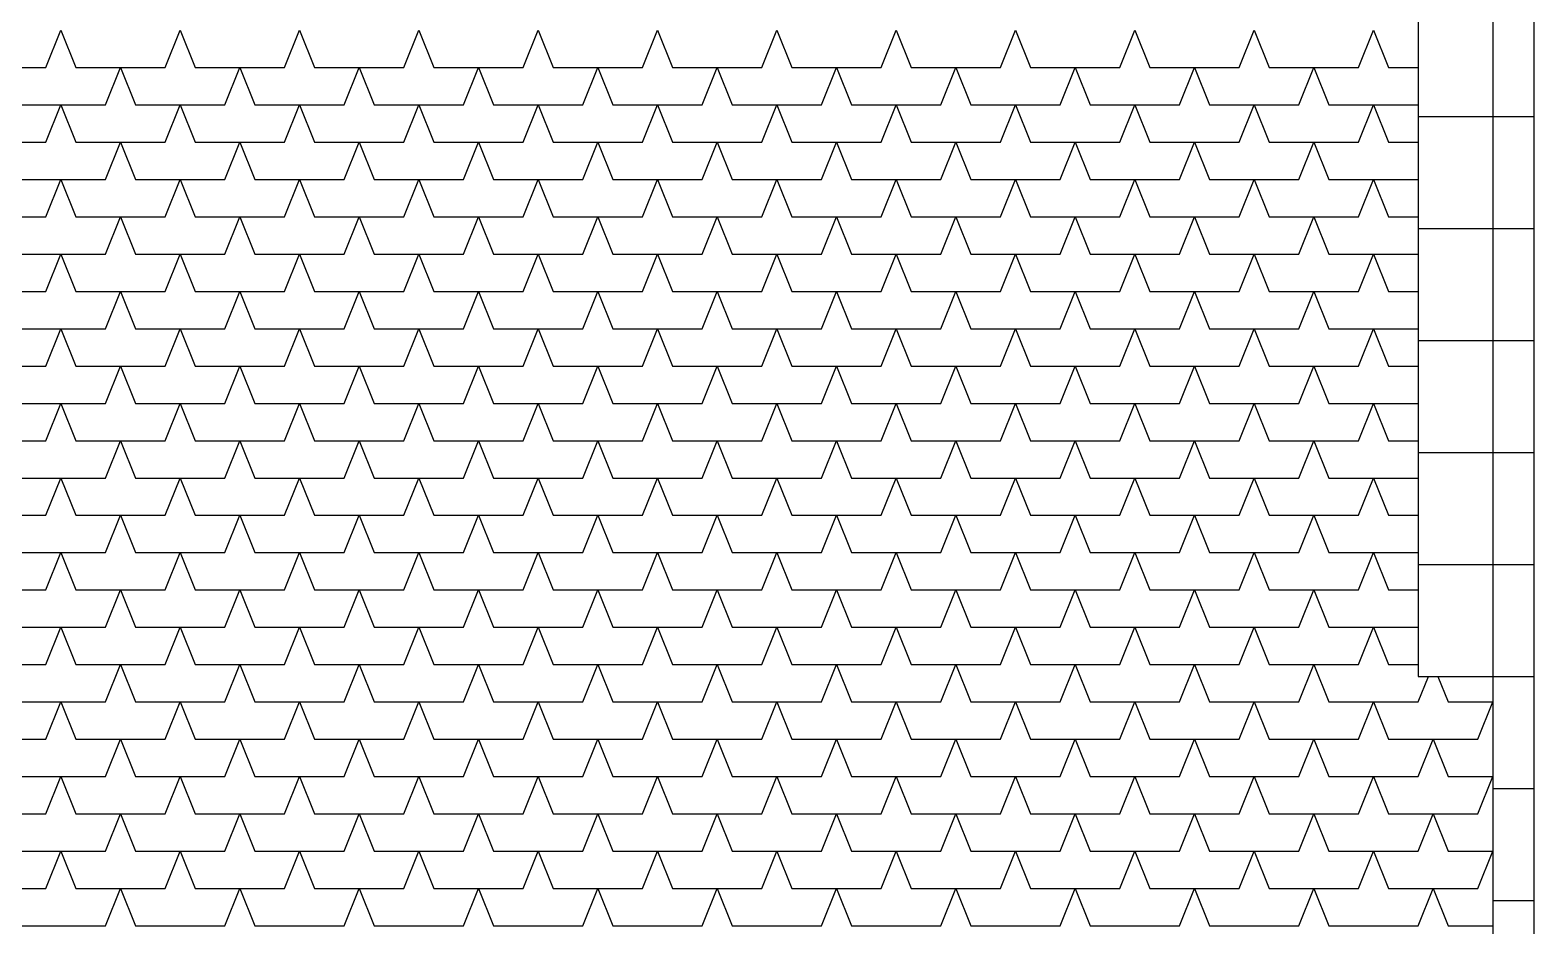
# Model space of a CAD drawing. Header units: inches. Extents: x 86794 to 87086, y 41803 to 41823.
# Drawn here: x 87028.09 to 87030.106, y 41816.78 to 41817.98 of the extents above; entities that cross this region are included whole.
import ezdxf

# ---------------------------------------------------------------- set-up
doc = ezdxf.new("R2010")
doc.units = ezdxf.units.IN
doc.header["$MEASUREMENT"] = 0

msp = doc.modelspace()

# ---------------------------------------------------------------- linework, layer by layer
at = {"ltscale": 0.006}
for p, q in [((87029.9509, 41819.0158), (87029.9509, 41817.1136)), ((87030.0509, 41819.0158), (87030.0509, 41814.4136)), ((87030.1059, 41819.0158), (87030.1059, 41814.2936)), ((87029.9509, 41817.8636), (87030.1059, 41817.8636)), ((87029.9509, 41817.7136), (87030.1059, 41817.7136)), ((87029.9509, 41817.5636), (87030.1059, 41817.5636)), ((87029.9509, 41817.4136), (87030.1059, 41817.4136)), ((87029.9509, 41817.2636), (87030.1059, 41817.2636)), ((87029.9509, 41817.1136), (87030.1059, 41817.1136)), ((87030.0509, 41816.9636), (87030.1059, 41816.9636)), ((87030.0509, 41816.8136), (87030.1059, 41816.8136))]:
    msp.add_line(p, q, dxfattribs=at)
at = {"color": 250}
for p, q in [((87028.1109, 41817.9295), (87028.1309, 41817.9795)), ((87028.1309, 41817.9795), (87028.1509, 41817.9295)), ((87028.2709, 41817.9295), (87028.2909, 41817.9795)), ((87028.2909, 41817.9795), (87028.3109, 41817.9295)), ((87028.4309, 41817.9295), (87028.4509, 41817.9795)), ((87028.4509, 41817.9795), (87028.4709, 41817.9295)), ((87028.5909, 41817.9295), (87028.6109, 41817.9795)), ((87028.6109, 41817.9795), (87028.6309, 41817.9295)), ((87028.7509, 41817.9295), (87028.7709, 41817.9795)), ((87028.7709, 41817.9795), (87028.7909, 41817.9295)), ((87028.9109, 41817.9295), (87028.9309, 41817.9795)), ((87028.9309, 41817.9795), (87028.9509, 41817.9295)), ((87029.0709, 41817.9295), (87029.0909, 41817.9795)), ((87029.0909, 41817.9795), (87029.1109, 41817.9295)), ((87029.2309, 41817.9295), (87029.2509, 41817.9795)), ((87029.2509, 41817.9795), (87029.2709, 41817.9295)), ((87029.3909, 41817.9295), (87029.4109, 41817.9795)), ((87029.4109, 41817.9795), (87029.4309, 41817.9295)), ((87029.5509, 41817.9295), (87029.5709, 41817.9795)), ((87029.5709, 41817.9795), (87029.5909, 41817.9295)), ((87029.7109, 41817.9295), (87029.7309, 41817.9795)), ((87029.7309, 41817.9795), (87029.7509, 41817.9295)), ((87029.8709, 41817.9295), (87029.8909, 41817.9795)), ((87029.8909, 41817.9795), (87029.9109, 41817.9295)), ((87027.9909, 41817.9295), (87028.1109, 41817.9295)), ((87028.1509, 41817.9295), (87028.2709, 41817.9295)), ((87028.1909, 41817.8795), (87028.2109, 41817.9295)), ((87028.2109, 41817.9295), (87028.2309, 41817.8795)), ((87028.3109, 41817.9295), (87028.4309, 41817.9295)), ((87028.3509, 41817.8795), (87028.3709, 41817.9295)), ((87028.3709, 41817.9295), (87028.3909, 41817.8795)), ((87028.4709, 41817.9295), (87028.5909, 41817.9295)), ((87028.5109, 41817.8795), (87028.5309, 41817.9295)), ((87028.5309, 41817.9295), (87028.5509, 41817.8795)), ((87028.6309, 41817.9295), (87028.7509, 41817.9295)), ((87028.6709, 41817.8795), (87028.6909, 41817.9295)), ((87028.6909, 41817.9295), (87028.7109, 41817.8795)), ((87028.7909, 41817.9295), (87028.9109, 41817.9295)), ((87028.8309, 41817.8795), (87028.8509, 41817.9295)), ((87028.8509, 41817.9295), (87028.8709, 41817.8795)), ((87028.9509, 41817.9295), (87029.0709, 41817.9295)), ((87028.9909, 41817.8795), (87029.0109, 41817.9295)), ((87029.0109, 41817.9295), (87029.0309, 41817.8795)), ((87029.1109, 41817.9295), (87029.2309, 41817.9295)), ((87029.1509, 41817.8795), (87029.1709, 41817.9295)), ((87029.1709, 41817.9295), (87029.1909, 41817.8795)), ((87029.2709, 41817.9295), (87029.3909, 41817.9295)), ((87029.3109, 41817.8795), (87029.3309, 41817.9295)), ((87029.3309, 41817.9295), (87029.3509, 41817.8795)), ((87029.4309, 41817.9295), (87029.5509, 41817.9295)), ((87029.4709, 41817.8795), (87029.4909, 41817.9295)), ((87029.4909, 41817.9295), (87029.5109, 41817.8795)), ((87029.5909, 41817.9295), (87029.7109, 41817.9295)), ((87029.6309, 41817.8795), (87029.6509, 41817.9295)), ((87029.6509, 41817.9295), (87029.6709, 41817.8795)), ((87029.7509, 41817.9295), (87029.8709, 41817.9295)), ((87029.7909, 41817.8795), (87029.8109, 41817.9295)), ((87029.8109, 41817.9295), (87029.8309, 41817.8795)), ((87029.9109, 41817.9295), (87029.9509, 41817.9295)), ((87028.0709, 41817.8795), (87028.1909, 41817.8795)), ((87028.1109, 41817.8295), (87028.1309, 41817.8795)), ((87028.1309, 41817.8795), (87028.1509, 41817.8295)), ((87028.2309, 41817.8795), (87028.3509, 41817.8795)), ((87028.2709, 41817.8295), (87028.2909, 41817.8795)), ((87028.2909, 41817.8795), (87028.3109, 41817.8295)), ((87028.3909, 41817.8795), (87028.5109, 41817.8795)), ((87028.4309, 41817.8295), (87028.4509, 41817.8795)), ((87028.4509, 41817.8795), (87028.4709, 41817.8295)), ((87028.5509, 41817.8795), (87028.6709, 41817.8795)), ((87028.5909, 41817.8295), (87028.6109, 41817.8795)), ((87028.6109, 41817.8795), (87028.6309, 41817.8295)), ((87028.7109, 41817.8795), (87028.8309, 41817.8795)), ((87028.7509, 41817.8295), (87028.7709, 41817.8795)), ((87028.7709, 41817.8795), (87028.7909, 41817.8295)), ((87028.8709, 41817.8795), (87028.9909, 41817.8795)), ((87028.9109, 41817.8295), (87028.9309, 41817.8795)), ((87028.9309, 41817.8795), (87028.9509, 41817.8295)), ((87029.0309, 41817.8795), (87029.1509, 41817.8795)), ((87029.0709, 41817.8295), (87029.0909, 41817.8795)), ((87029.0909, 41817.8795), (87029.1109, 41817.8295)), ((87029.1909, 41817.8795), (87029.3109, 41817.8795)), ((87029.2309, 41817.8295), (87029.2509, 41817.8795)), ((87029.2509, 41817.8795), (87029.2709, 41817.8295)), ((87029.3509, 41817.8795), (87029.4709, 41817.8795)), ((87029.3909, 41817.8295), (87029.4109, 41817.8795)), ((87029.4109, 41817.8795), (87029.4309, 41817.8295)), ((87029.5109, 41817.8795), (87029.6309, 41817.8795)), ((87029.5509, 41817.8295), (87029.5709, 41817.8795)), ((87029.5709, 41817.8795), (87029.5909, 41817.8295)), ((87029.6709, 41817.8795), (87029.7909, 41817.8795)), ((87029.7109, 41817.8295), (87029.7309, 41817.8795)), ((87029.7309, 41817.8795), (87029.7509, 41817.8295)), ((87029.8309, 41817.8795), (87029.9509, 41817.8795)), ((87029.8709, 41817.8295), (87029.8909, 41817.8795)), ((87029.8909, 41817.8795), (87029.9109, 41817.8295)), ((87027.9909, 41817.8295), (87028.1109, 41817.8295)), ((87028.1509, 41817.8295), (87028.2709, 41817.8295)), ((87028.1909, 41817.7795), (87028.2109, 41817.8295)), ((87028.2109, 41817.8295), (87028.2309, 41817.7795)), ((87028.3109, 41817.8295), (87028.4309, 41817.8295)), ((87028.3509, 41817.7795), (87028.3709, 41817.8295)), ((87028.3709, 41817.8295), (87028.3909, 41817.7795)), ((87028.4709, 41817.8295), (87028.5909, 41817.8295)), ((87028.5109, 41817.7795), (87028.5309, 41817.8295)), ((87028.5309, 41817.8295), (87028.5509, 41817.7795)), ((87028.6309, 41817.8295), (87028.7509, 41817.8295)), ((87028.6709, 41817.7795), (87028.6909, 41817.8295)), ((87028.6909, 41817.8295), (87028.7109, 41817.7795)), ((87028.7909, 41817.8295), (87028.9109, 41817.8295)), ((87028.8309, 41817.7795), (87028.8509, 41817.8295)), ((87028.8509, 41817.8295), (87028.8709, 41817.7795)), ((87028.9509, 41817.8295), (87029.0709, 41817.8295)), ((87028.9909, 41817.7795), (87029.0109, 41817.8295)), ((87029.0109, 41817.8295), (87029.0309, 41817.7795)), ((87029.1109, 41817.8295), (87029.2309, 41817.8295)), ((87029.1509, 41817.7795), (87029.1709, 41817.8295)), ((87029.1709, 41817.8295), (87029.1909, 41817.7795)), ((87029.2709, 41817.8295), (87029.3909, 41817.8295)), ((87029.3109, 41817.7795), (87029.3309, 41817.8295)), ((87029.3309, 41817.8295), (87029.3509, 41817.7795)), ((87029.4309, 41817.8295), (87029.5509, 41817.8295)), ((87029.4709, 41817.7795), (87029.4909, 41817.8295)), ((87029.4909, 41817.8295), (87029.5109, 41817.7795)), ((87029.5909, 41817.8295), (87029.7109, 41817.8295)), ((87029.6309, 41817.7795), (87029.6509, 41817.8295)), ((87029.6509, 41817.8295), (87029.6709, 41817.7795)), ((87029.7509, 41817.8295), (87029.8709, 41817.8295)), ((87029.7909, 41817.7795), (87029.8109, 41817.8295)), ((87029.8109, 41817.8295), (87029.8309, 41817.7795)), ((87029.9109, 41817.8295), (87029.9509, 41817.8295)), ((87028.0709, 41817.7795), (87028.1909, 41817.7795)), ((87028.1109, 41817.7295), (87028.1309, 41817.7795)), ((87028.1309, 41817.7795), (87028.1509, 41817.7295)), ((87028.2309, 41817.7795), (87028.3509, 41817.7795)), ((87028.2709, 41817.7295), (87028.2909, 41817.7795)), ((87028.2909, 41817.7795), (87028.3109, 41817.7295)), ((87028.3909, 41817.7795), (87028.5109, 41817.7795)), ((87028.4309, 41817.7295), (87028.4509, 41817.7795)), ((87028.4509, 41817.7795), (87028.4709, 41817.7295)), ((87028.5509, 41817.7795), (87028.6709, 41817.7795)), ((87028.5909, 41817.7295), (87028.6109, 41817.7795)), ((87028.6109, 41817.7795), (87028.6309, 41817.7295)), ((87028.7109, 41817.7795), (87028.8309, 41817.7795)), ((87028.7509, 41817.7295), (87028.7709, 41817.7795)), ((87028.7709, 41817.7795), (87028.7909, 41817.7295)), ((87028.8709, 41817.7795), (87028.9909, 41817.7795)), ((87028.9109, 41817.7295), (87028.9309, 41817.7795)), ((87028.9309, 41817.7795), (87028.9509, 41817.7295)), ((87029.0309, 41817.7795), (87029.1509, 41817.7795)), ((87029.0709, 41817.7295), (87029.0909, 41817.7795)), ((87029.0909, 41817.7795), (87029.1109, 41817.7295)), ((87029.1909, 41817.7795), (87029.3109, 41817.7795)), ((87029.2309, 41817.7295), (87029.2509, 41817.7795)), ((87029.2509, 41817.7795), (87029.2709, 41817.7295)), ((87029.3509, 41817.7795), (87029.4709, 41817.7795)), ((87029.3909, 41817.7295), (87029.4109, 41817.7795)), ((87029.4109, 41817.7795), (87029.4309, 41817.7295)), ((87029.5109, 41817.7795), (87029.6309, 41817.7795)), ((87029.5509, 41817.7295), (87029.5709, 41817.7795)), ((87029.5709, 41817.7795), (87029.5909, 41817.7295)), ((87029.6709, 41817.7795), (87029.7909, 41817.7795)), ((87029.7109, 41817.7295), (87029.7309, 41817.7795)), ((87029.7309, 41817.7795), (87029.7509, 41817.7295)), ((87029.8309, 41817.7795), (87029.9509, 41817.7795)), ((87029.8709, 41817.7295), (87029.8909, 41817.7795)), ((87029.8909, 41817.7795), (87029.9109, 41817.7295)), ((87027.9909, 41817.7295), (87028.1109, 41817.7295)), ((87028.1509, 41817.7295), (87028.2709, 41817.7295)), ((87028.1909, 41817.6795), (87028.2109, 41817.7295)), ((87028.2109, 41817.7295), (87028.2309, 41817.6795)), ((87028.3109, 41817.7295), (87028.4309, 41817.7295)), ((87028.3509, 41817.6795), (87028.3709, 41817.7295)), ((87028.3709, 41817.7295), (87028.3909, 41817.6795)), ((87028.4709, 41817.7295), (87028.5909, 41817.7295)), ((87028.5109, 41817.6795), (87028.5309, 41817.7295)), ((87028.5309, 41817.7295), (87028.5509, 41817.6795)), ((87028.6309, 41817.7295), (87028.7509, 41817.7295)), ((87028.6709, 41817.6795), (87028.6909, 41817.7295)), ((87028.6909, 41817.7295), (87028.7109, 41817.6795)), ((87028.7909, 41817.7295), (87028.9109, 41817.7295)), ((87028.8309, 41817.6795), (87028.8509, 41817.7295)), ((87028.8509, 41817.7295), (87028.8709, 41817.6795)), ((87028.9509, 41817.7295), (87029.0709, 41817.7295)), ((87028.9909, 41817.6795), (87029.0109, 41817.7295)), ((87029.0109, 41817.7295), (87029.0309, 41817.6795)), ((87029.1109, 41817.7295), (87029.2309, 41817.7295)), ((87029.1509, 41817.6795), (87029.1709, 41817.7295)), ((87029.1709, 41817.7295), (87029.1909, 41817.6795)), ((87029.2709, 41817.7295), (87029.3909, 41817.7295)), ((87029.3109, 41817.6795), (87029.3309, 41817.7295)), ((87029.3309, 41817.7295), (87029.3509, 41817.6795)), ((87029.4309, 41817.7295), (87029.5509, 41817.7295)), ((87029.4709, 41817.6795), (87029.4909, 41817.7295)), ((87029.4909, 41817.7295), (87029.5109, 41817.6795)), ((87029.5909, 41817.7295), (87029.7109, 41817.7295)), ((87029.6309, 41817.6795), (87029.6509, 41817.7295)), ((87029.6509, 41817.7295), (87029.6709, 41817.6795)), ((87029.7509, 41817.7295), (87029.8709, 41817.7295)), ((87029.7909, 41817.6795), (87029.8109, 41817.7295)), ((87029.8109, 41817.7295), (87029.8309, 41817.6795)), ((87029.9109, 41817.7295), (87029.9509, 41817.7295)), ((87028.0709, 41817.6795), (87028.1909, 41817.6795)), ((87028.1109, 41817.6295), (87028.1309, 41817.6795)), ((87028.1309, 41817.6795), (87028.1509, 41817.6295)), ((87028.2309, 41817.6795), (87028.3509, 41817.6795)), ((87028.2709, 41817.6295), (87028.2909, 41817.6795)), ((87028.2909, 41817.6795), (87028.3109, 41817.6295)), ((87028.3909, 41817.6795), (87028.5109, 41817.6795)), ((87028.4309, 41817.6295), (87028.4509, 41817.6795)), ((87028.4509, 41817.6795), (87028.4709, 41817.6295)), ((87028.5509, 41817.6795), (87028.6709, 41817.6795)), ((87028.5909, 41817.6295), (87028.6109, 41817.6795)), ((87028.6109, 41817.6795), (87028.6309, 41817.6295)), ((87028.7109, 41817.6795), (87028.8309, 41817.6795)), ((87028.7509, 41817.6295), (87028.7709, 41817.6795)), ((87028.7709, 41817.6795), (87028.7909, 41817.6295)), ((87028.8709, 41817.6795), (87028.9909, 41817.6795)), ((87028.9109, 41817.6295), (87028.9309, 41817.6795)), ((87028.9309, 41817.6795), (87028.9509, 41817.6295)), ((87029.0309, 41817.6795), (87029.1509, 41817.6795)), ((87029.0709, 41817.6295), (87029.0909, 41817.6795)), ((87029.0909, 41817.6795), (87029.1109, 41817.6295)), ((87029.1909, 41817.6795), (87029.3109, 41817.6795)), ((87029.2309, 41817.6295), (87029.2509, 41817.6795)), ((87029.2509, 41817.6795), (87029.2709, 41817.6295)), ((87029.3509, 41817.6795), (87029.4709, 41817.6795)), ((87029.3909, 41817.6295), (87029.4109, 41817.6795)), ((87029.4109, 41817.6795), (87029.4309, 41817.6295)), ((87029.5109, 41817.6795), (87029.6309, 41817.6795)), ((87029.5509, 41817.6295), (87029.5709, 41817.6795)), ((87029.5709, 41817.6795), (87029.5909, 41817.6295)), ((87029.6709, 41817.6795), (87029.7909, 41817.6795)), ((87029.7109, 41817.6295), (87029.7309, 41817.6795)), ((87029.7309, 41817.6795), (87029.7509, 41817.6295)), ((87029.8309, 41817.6795), (87029.9509, 41817.6795)), ((87029.8709, 41817.6295), (87029.8909, 41817.6795)), ((87029.8909, 41817.6795), (87029.9109, 41817.6295)), ((87027.9909, 41817.6295), (87028.1109, 41817.6295)), ((87028.1509, 41817.6295), (87028.2709, 41817.6295)), ((87028.1909, 41817.5795), (87028.2109, 41817.6295)), ((87028.2109, 41817.6295), (87028.2309, 41817.5795)), ((87028.3109, 41817.6295), (87028.4309, 41817.6295)), ((87028.3509, 41817.5795), (87028.3709, 41817.6295)), ((87028.3709, 41817.6295), (87028.3909, 41817.5795)), ((87028.4709, 41817.6295), (87028.5909, 41817.6295)), ((87028.5109, 41817.5795), (87028.5309, 41817.6295)), ((87028.5309, 41817.6295), (87028.5509, 41817.5795)), ((87028.6309, 41817.6295), (87028.7509, 41817.6295)), ((87028.6709, 41817.5795), (87028.6909, 41817.6295)), ((87028.6909, 41817.6295), (87028.7109, 41817.5795)), ((87028.7909, 41817.6295), (87028.9109, 41817.6295)), ((87028.8309, 41817.5795), (87028.8509, 41817.6295)), ((87028.8509, 41817.6295), (87028.8709, 41817.5795)), ((87028.9509, 41817.6295), (87029.0709, 41817.6295)), ((87028.9909, 41817.5795), (87029.0109, 41817.6295)), ((87029.0109, 41817.6295), (87029.0309, 41817.5795)), ((87029.1109, 41817.6295), (87029.2309, 41817.6295)), ((87029.1509, 41817.5795), (87029.1709, 41817.6295)), ((87029.1709, 41817.6295), (87029.1909, 41817.5795)), ((87029.2709, 41817.6295), (87029.3909, 41817.6295)), ((87029.3109, 41817.5795), (87029.3309, 41817.6295)), ((87029.3309, 41817.6295), (87029.3509, 41817.5795)), ((87029.4309, 41817.6295), (87029.5509, 41817.6295)), ((87029.4709, 41817.5795), (87029.4909, 41817.6295)), ((87029.4909, 41817.6295), (87029.5109, 41817.5795)), ((87029.5909, 41817.6295), (87029.7109, 41817.6295)), ((87029.6309, 41817.5795), (87029.6509, 41817.6295)), ((87029.6509, 41817.6295), (87029.6709, 41817.5795)), ((87029.7509, 41817.6295), (87029.8709, 41817.6295)), ((87029.7909, 41817.5795), (87029.8109, 41817.6295)), ((87029.8109, 41817.6295), (87029.8309, 41817.5795)), ((87029.9109, 41817.6295), (87029.9509, 41817.6295)), ((87028.0709, 41817.5795), (87028.1909, 41817.5795)), ((87028.1109, 41817.5295), (87028.1309, 41817.5795)), ((87028.1309, 41817.5795), (87028.1509, 41817.5295)), ((87028.2309, 41817.5795), (87028.3509, 41817.5795)), ((87028.2709, 41817.5295), (87028.2909, 41817.5795)), ((87028.2909, 41817.5795), (87028.3109, 41817.5295)), ((87028.3909, 41817.5795), (87028.5109, 41817.5795)), ((87028.4309, 41817.5295), (87028.4509, 41817.5795)), ((87028.4509, 41817.5795), (87028.4709, 41817.5295)), ((87028.5509, 41817.5795), (87028.6709, 41817.5795)), ((87028.5909, 41817.5295), (87028.6109, 41817.5795)), ((87028.6109, 41817.5795), (87028.6309, 41817.5295)), ((87028.7109, 41817.5795), (87028.8309, 41817.5795)), ((87028.7509, 41817.5295), (87028.7709, 41817.5795)), ((87028.7709, 41817.5795), (87028.7909, 41817.5295)), ((87028.8709, 41817.5795), (87028.9909, 41817.5795)), ((87028.9109, 41817.5295), (87028.9309, 41817.5795)), ((87028.9309, 41817.5795), (87028.9509, 41817.5295)), ((87029.0309, 41817.5795), (87029.1509, 41817.5795)), ((87029.0709, 41817.5295), (87029.0909, 41817.5795)), ((87029.0909, 41817.5795), (87029.1109, 41817.5295)), ((87029.1909, 41817.5795), (87029.3109, 41817.5795)), ((87029.2309, 41817.5295), (87029.2509, 41817.5795)), ((87029.2509, 41817.5795), (87029.2709, 41817.5295)), ((87029.3509, 41817.5795), (87029.4709, 41817.5795)), ((87029.3909, 41817.5295), (87029.4109, 41817.5795)), ((87029.4109, 41817.5795), (87029.4309, 41817.5295)), ((87029.5109, 41817.5795), (87029.6309, 41817.5795)), ((87029.5509, 41817.5295), (87029.5709, 41817.5795)), ((87029.5709, 41817.5795), (87029.5909, 41817.5295)), ((87029.6709, 41817.5795), (87029.7909, 41817.5795)), ((87029.7109, 41817.5295), (87029.7309, 41817.5795)), ((87029.7309, 41817.5795), (87029.7509, 41817.5295)), ((87029.8309, 41817.5795), (87029.9509, 41817.5795)), ((87029.8709, 41817.5295), (87029.8909, 41817.5795)), ((87029.8909, 41817.5795), (87029.9109, 41817.5295)), ((87027.9909, 41817.5295), (87028.1109, 41817.5295)), ((87028.1509, 41817.5295), (87028.2709, 41817.5295)), ((87028.1909, 41817.4795), (87028.2109, 41817.5295)), ((87028.2109, 41817.5295), (87028.2309, 41817.4795)), ((87028.3109, 41817.5295), (87028.4309, 41817.5295)), ((87028.3509, 41817.4795), (87028.3709, 41817.5295)), ((87028.3709, 41817.5295), (87028.3909, 41817.4795)), ((87028.4709, 41817.5295), (87028.5909, 41817.5295)), ((87028.5109, 41817.4795), (87028.5309, 41817.5295)), ((87028.5309, 41817.5295), (87028.5509, 41817.4795)), ((87028.6309, 41817.5295), (87028.7509, 41817.5295)), ((87028.6709, 41817.4795), (87028.6909, 41817.5295)), ((87028.6909, 41817.5295), (87028.7109, 41817.4795)), ((87028.7909, 41817.5295), (87028.9109, 41817.5295)), ((87028.8309, 41817.4795), (87028.8509, 41817.5295)), ((87028.8509, 41817.5295), (87028.8709, 41817.4795)), ((87028.9509, 41817.5295), (87029.0709, 41817.5295)), ((87028.9909, 41817.4795), (87029.0109, 41817.5295)), ((87029.0109, 41817.5295), (87029.0309, 41817.4795)), ((87029.1109, 41817.5295), (87029.2309, 41817.5295)), ((87029.1509, 41817.4795), (87029.1709, 41817.5295)), ((87029.1709, 41817.5295), (87029.1909, 41817.4795)), ((87029.2709, 41817.5295), (87029.3909, 41817.5295)), ((87029.3109, 41817.4795), (87029.3309, 41817.5295)), ((87029.3309, 41817.5295), (87029.3509, 41817.4795)), ((87029.4309, 41817.5295), (87029.5509, 41817.5295)), ((87029.4709, 41817.4795), (87029.4909, 41817.5295)), ((87029.4909, 41817.5295), (87029.5109, 41817.4795)), ((87029.5909, 41817.5295), (87029.7109, 41817.5295)), ((87029.6309, 41817.4795), (87029.6509, 41817.5295)), ((87029.6509, 41817.5295), (87029.6709, 41817.4795)), ((87029.7509, 41817.5295), (87029.8709, 41817.5295)), ((87029.7909, 41817.4795), (87029.8109, 41817.5295)), ((87029.8109, 41817.5295), (87029.8309, 41817.4795)), ((87029.9109, 41817.5295), (87029.9509, 41817.5295)), ((87028.0709, 41817.4795), (87028.1909, 41817.4795)), ((87028.1109, 41817.4295), (87028.1309, 41817.4795)), ((87028.1309, 41817.4795), (87028.1509, 41817.4295)), ((87028.2309, 41817.4795), (87028.3509, 41817.4795)), ((87028.2709, 41817.4295), (87028.2909, 41817.4795)), ((87028.2909, 41817.4795), (87028.3109, 41817.4295)), ((87028.3909, 41817.4795), (87028.5109, 41817.4795)), ((87028.4309, 41817.4295), (87028.4509, 41817.4795)), ((87028.4509, 41817.4795), (87028.4709, 41817.4295)), ((87028.5509, 41817.4795), (87028.6709, 41817.4795)), ((87028.5909, 41817.4295), (87028.6109, 41817.4795)), ((87028.6109, 41817.4795), (87028.6309, 41817.4295)), ((87028.7109, 41817.4795), (87028.8309, 41817.4795)), ((87028.7509, 41817.4295), (87028.7709, 41817.4795)), ((87028.7709, 41817.4795), (87028.7909, 41817.4295)), ((87028.8709, 41817.4795), (87028.9909, 41817.4795)), ((87028.9109, 41817.4295), (87028.9309, 41817.4795)), ((87028.9309, 41817.4795), (87028.9509, 41817.4295)), ((87029.0309, 41817.4795), (87029.1509, 41817.4795)), ((87029.0709, 41817.4295), (87029.0909, 41817.4795)), ((87029.0909, 41817.4795), (87029.1109, 41817.4295)), ((87029.1909, 41817.4795), (87029.3109, 41817.4795)), ((87029.2309, 41817.4295), (87029.2509, 41817.4795)), ((87029.2509, 41817.4795), (87029.2709, 41817.4295)), ((87029.3509, 41817.4795), (87029.4709, 41817.4795)), ((87029.3909, 41817.4295), (87029.4109, 41817.4795)), ((87029.4109, 41817.4795), (87029.4309, 41817.4295)), ((87029.5109, 41817.4795), (87029.6309, 41817.4795)), ((87029.5509, 41817.4295), (87029.5709, 41817.4795)), ((87029.5709, 41817.4795), (87029.5909, 41817.4295)), ((87029.6709, 41817.4795), (87029.7909, 41817.4795)), ((87029.7109, 41817.4295), (87029.7309, 41817.4795)), ((87029.7309, 41817.4795), (87029.7509, 41817.4295)), ((87029.8309, 41817.4795), (87029.9509, 41817.4795)), ((87029.8709, 41817.4295), (87029.8909, 41817.4795)), ((87029.8909, 41817.4795), (87029.9109, 41817.4295)), ((87027.9909, 41817.4295), (87028.1109, 41817.4295)), ((87028.1509, 41817.4295), (87028.2709, 41817.4295)), ((87028.1909, 41817.3795), (87028.2109, 41817.4295)), ((87028.2109, 41817.4295), (87028.2309, 41817.3795)), ((87028.3109, 41817.4295), (87028.4309, 41817.4295)), ((87028.3509, 41817.3795), (87028.3709, 41817.4295)), ((87028.3709, 41817.4295), (87028.3909, 41817.3795)), ((87028.4709, 41817.4295), (87028.5909, 41817.4295)), ((87028.5109, 41817.3795), (87028.5309, 41817.4295)), ((87028.5309, 41817.4295), (87028.5509, 41817.3795)), ((87028.6309, 41817.4295), (87028.7509, 41817.4295)), ((87028.6709, 41817.3795), (87028.6909, 41817.4295)), ((87028.6909, 41817.4295), (87028.7109, 41817.3795)), ((87028.7909, 41817.4295), (87028.9109, 41817.4295)), ((87028.8309, 41817.3795), (87028.8509, 41817.4295)), ((87028.8509, 41817.4295), (87028.8709, 41817.3795)), ((87028.9509, 41817.4295), (87029.0709, 41817.4295)), ((87028.9909, 41817.3795), (87029.0109, 41817.4295)), ((87029.0109, 41817.4295), (87029.0309, 41817.3795)), ((87029.1109, 41817.4295), (87029.2309, 41817.4295)), ((87029.1509, 41817.3795), (87029.1709, 41817.4295)), ((87029.1709, 41817.4295), (87029.1909, 41817.3795)), ((87029.2709, 41817.4295), (87029.3909, 41817.4295)), ((87029.3109, 41817.3795), (87029.3309, 41817.4295)), ((87029.3309, 41817.4295), (87029.3509, 41817.3795)), ((87029.4309, 41817.4295), (87029.5509, 41817.4295)), ((87029.4709, 41817.3795), (87029.4909, 41817.4295)), ((87029.4909, 41817.4295), (87029.5109, 41817.3795)), ((87029.5909, 41817.4295), (87029.7109, 41817.4295)), ((87029.6309, 41817.3795), (87029.6509, 41817.4295)), ((87029.6509, 41817.4295), (87029.6709, 41817.3795)), ((87029.7509, 41817.4295), (87029.8709, 41817.4295)), ((87029.7909, 41817.3795), (87029.8109, 41817.4295)), ((87029.8109, 41817.4295), (87029.8309, 41817.3795)), ((87029.9109, 41817.4295), (87029.9509, 41817.4295)), ((87028.0709, 41817.3795), (87028.1909, 41817.3795)), ((87028.1109, 41817.3295), (87028.1309, 41817.3795)), ((87028.1309, 41817.3795), (87028.1509, 41817.3295)), ((87028.2309, 41817.3795), (87028.3509, 41817.3795)), ((87028.2709, 41817.3295), (87028.2909, 41817.3795)), ((87028.2909, 41817.3795), (87028.3109, 41817.3295)), ((87028.3909, 41817.3795), (87028.5109, 41817.3795)), ((87028.4309, 41817.3295), (87028.4509, 41817.3795)), ((87028.4509, 41817.3795), (87028.4709, 41817.3295)), ((87028.5509, 41817.3795), (87028.6709, 41817.3795)), ((87028.5909, 41817.3295), (87028.6109, 41817.3795)), ((87028.6109, 41817.3795), (87028.6309, 41817.3295)), ((87028.7109, 41817.3795), (87028.8309, 41817.3795)), ((87028.7509, 41817.3295), (87028.7709, 41817.3795)), ((87028.7709, 41817.3795), (87028.7909, 41817.3295)), ((87028.8709, 41817.3795), (87028.9909, 41817.3795)), ((87028.9109, 41817.3295), (87028.9309, 41817.3795)), ((87028.9309, 41817.3795), (87028.9509, 41817.3295)), ((87029.0309, 41817.3795), (87029.1509, 41817.3795)), ((87029.0709, 41817.3295), (87029.0909, 41817.3795)), ((87029.0909, 41817.3795), (87029.1109, 41817.3295)), ((87029.1909, 41817.3795), (87029.3109, 41817.3795)), ((87029.2309, 41817.3295), (87029.2509, 41817.3795)), ((87029.2509, 41817.3795), (87029.2709, 41817.3295)), ((87029.3509, 41817.3795), (87029.4709, 41817.3795)), ((87029.3909, 41817.3295), (87029.4109, 41817.3795)), ((87029.4109, 41817.3795), (87029.4309, 41817.3295)), ((87029.5109, 41817.3795), (87029.6309, 41817.3795)), ((87029.5509, 41817.3295), (87029.5709, 41817.3795)), ((87029.5709, 41817.3795), (87029.5909, 41817.3295)), ((87029.6709, 41817.3795), (87029.7909, 41817.3795)), ((87029.7109, 41817.3295), (87029.7309, 41817.3795)), ((87029.7309, 41817.3795), (87029.7509, 41817.3295)), ((87029.8309, 41817.3795), (87029.9509, 41817.3795)), ((87029.8709, 41817.3295), (87029.8909, 41817.3795)), ((87029.8909, 41817.3795), (87029.9109, 41817.3295)), ((87027.9909, 41817.3295), (87028.1109, 41817.3295)), ((87028.1509, 41817.3295), (87028.2709, 41817.3295)), ((87028.1909, 41817.2795), (87028.2109, 41817.3295)), ((87028.2109, 41817.3295), (87028.2309, 41817.2795)), ((87028.3109, 41817.3295), (87028.4309, 41817.3295)), ((87028.3509, 41817.2795), (87028.3709, 41817.3295)), ((87028.3709, 41817.3295), (87028.3909, 41817.2795)), ((87028.4709, 41817.3295), (87028.5909, 41817.3295)), ((87028.5109, 41817.2795), (87028.5309, 41817.3295)), ((87028.5309, 41817.3295), (87028.5509, 41817.2795)), ((87028.6309, 41817.3295), (87028.7509, 41817.3295)), ((87028.6709, 41817.2795), (87028.6909, 41817.3295)), ((87028.6909, 41817.3295), (87028.7109, 41817.2795)), ((87028.7909, 41817.3295), (87028.9109, 41817.3295)), ((87028.8309, 41817.2795), (87028.8509, 41817.3295)), ((87028.8509, 41817.3295), (87028.8709, 41817.2795)), ((87028.9509, 41817.3295), (87029.0709, 41817.3295)), ((87028.9909, 41817.2795), (87029.0109, 41817.3295)), ((87029.0109, 41817.3295), (87029.0309, 41817.2795)), ((87029.1109, 41817.3295), (87029.2309, 41817.3295)), ((87029.1509, 41817.2795), (87029.1709, 41817.3295)), ((87029.1709, 41817.3295), (87029.1909, 41817.2795)), ((87029.2709, 41817.3295), (87029.3909, 41817.3295)), ((87029.3109, 41817.2795), (87029.3309, 41817.3295)), ((87029.3309, 41817.3295), (87029.3509, 41817.2795)), ((87029.4309, 41817.3295), (87029.5509, 41817.3295)), ((87029.4709, 41817.2795), (87029.4909, 41817.3295)), ((87029.4909, 41817.3295), (87029.5109, 41817.2795)), ((87029.5909, 41817.3295), (87029.7109, 41817.3295)), ((87029.6309, 41817.2795), (87029.6509, 41817.3295)), ((87029.6509, 41817.3295), (87029.6709, 41817.2795)), ((87029.7509, 41817.3295), (87029.8709, 41817.3295)), ((87029.7909, 41817.2795), (87029.8109, 41817.3295)), ((87029.8109, 41817.3295), (87029.8309, 41817.2795)), ((87029.9109, 41817.3295), (87029.9509, 41817.3295)), ((87028.0709, 41817.2795), (87028.1909, 41817.2795)), ((87028.1109, 41817.2295), (87028.1309, 41817.2795)), ((87028.1309, 41817.2795), (87028.1509, 41817.2295)), ((87028.2309, 41817.2795), (87028.3509, 41817.2795)), ((87028.2709, 41817.2295), (87028.2909, 41817.2795)), ((87028.2909, 41817.2795), (87028.3109, 41817.2295)), ((87028.3909, 41817.2795), (87028.5109, 41817.2795)), ((87028.4309, 41817.2295), (87028.4509, 41817.2795)), ((87028.4509, 41817.2795), (87028.4709, 41817.2295)), ((87028.5509, 41817.2795), (87028.6709, 41817.2795)), ((87028.5909, 41817.2295), (87028.6109, 41817.2795)), ((87028.6109, 41817.2795), (87028.6309, 41817.2295)), ((87028.7109, 41817.2795), (87028.8309, 41817.2795)), ((87028.7509, 41817.2295), (87028.7709, 41817.2795)), ((87028.7709, 41817.2795), (87028.7909, 41817.2295)), ((87028.8709, 41817.2795), (87028.9909, 41817.2795)), ((87028.9109, 41817.2295), (87028.9309, 41817.2795)), ((87028.9309, 41817.2795), (87028.9509, 41817.2295)), ((87029.0309, 41817.2795), (87029.1509, 41817.2795)), ((87029.0709, 41817.2295), (87029.0909, 41817.2795)), ((87029.0909, 41817.2795), (87029.1109, 41817.2295)), ((87029.1909, 41817.2795), (87029.3109, 41817.2795)), ((87029.2309, 41817.2295), (87029.2509, 41817.2795)), ((87029.2509, 41817.2795), (87029.2709, 41817.2295)), ((87029.3509, 41817.2795), (87029.4709, 41817.2795)), ((87029.3909, 41817.2295), (87029.4109, 41817.2795)), ((87029.4109, 41817.2795), (87029.4309, 41817.2295)), ((87029.5109, 41817.2795), (87029.6309, 41817.2795)), ((87029.5509, 41817.2295), (87029.5709, 41817.2795)), ((87029.5709, 41817.2795), (87029.5909, 41817.2295)), ((87029.6709, 41817.2795), (87029.7909, 41817.2795)), ((87029.7109, 41817.2295), (87029.7309, 41817.2795)), ((87029.7309, 41817.2795), (87029.7509, 41817.2295)), ((87029.8309, 41817.2795), (87029.9509, 41817.2795)), ((87029.8709, 41817.2295), (87029.8909, 41817.2795)), ((87029.8909, 41817.2795), (87029.9109, 41817.2295)), ((87027.9909, 41817.2295), (87028.1109, 41817.2295)), ((87028.1509, 41817.2295), (87028.2709, 41817.2295)), ((87028.1909, 41817.1795), (87028.2109, 41817.2295)), ((87028.2109, 41817.2295), (87028.2309, 41817.1795)), ((87028.3109, 41817.2295), (87028.4309, 41817.2295)), ((87028.3509, 41817.1795), (87028.3709, 41817.2295)), ((87028.3709, 41817.2295), (87028.3909, 41817.1795)), ((87028.4709, 41817.2295), (87028.5909, 41817.2295)), ((87028.5109, 41817.1795), (87028.5309, 41817.2295)), ((87028.5309, 41817.2295), (87028.5509, 41817.1795)), ((87028.6309, 41817.2295), (87028.7509, 41817.2295)), ((87028.6709, 41817.1795), (87028.6909, 41817.2295)), ((87028.6909, 41817.2295), (87028.7109, 41817.1795)), ((87028.7909, 41817.2295), (87028.9109, 41817.2295)), ((87028.8309, 41817.1795), (87028.8509, 41817.2295)), ((87028.8509, 41817.2295), (87028.8709, 41817.1795)), ((87028.9509, 41817.2295), (87029.0709, 41817.2295)), ((87028.9909, 41817.1795), (87029.0109, 41817.2295)), ((87029.0109, 41817.2295), (87029.0309, 41817.1795)), ((87029.1109, 41817.2295), (87029.2309, 41817.2295)), ((87029.1509, 41817.1795), (87029.1709, 41817.2295)), ((87029.1709, 41817.2295), (87029.1909, 41817.1795)), ((87029.2709, 41817.2295), (87029.3909, 41817.2295)), ((87029.3109, 41817.1795), (87029.3309, 41817.2295)), ((87029.3309, 41817.2295), (87029.3509, 41817.1795)), ((87029.4309, 41817.2295), (87029.5509, 41817.2295)), ((87029.4709, 41817.1795), (87029.4909, 41817.2295)), ((87029.4909, 41817.2295), (87029.5109, 41817.1795)), ((87029.5909, 41817.2295), (87029.7109, 41817.2295)), ((87029.6309, 41817.1795), (87029.6509, 41817.2295)), ((87029.6509, 41817.2295), (87029.6709, 41817.1795)), ((87029.7509, 41817.2295), (87029.8709, 41817.2295)), ((87029.7909, 41817.1795), (87029.8109, 41817.2295)), ((87029.8109, 41817.2295), (87029.8309, 41817.1795)), ((87029.9109, 41817.2295), (87029.9509, 41817.2295)), ((87028.0709, 41817.1795), (87028.1909, 41817.1795)), ((87028.1109, 41817.1295), (87028.1309, 41817.1795)), ((87028.1309, 41817.1795), (87028.1509, 41817.1295)), ((87028.2309, 41817.1795), (87028.3509, 41817.1795)), ((87028.2709, 41817.1295), (87028.2909, 41817.1795)), ((87028.2909, 41817.1795), (87028.3109, 41817.1295)), ((87028.3909, 41817.1795), (87028.5109, 41817.1795)), ((87028.4309, 41817.1295), (87028.4509, 41817.1795)), ((87028.4509, 41817.1795), (87028.4709, 41817.1295)), ((87028.5509, 41817.1795), (87028.6709, 41817.1795)), ((87028.5909, 41817.1295), (87028.6109, 41817.1795)), ((87028.6109, 41817.1795), (87028.6309, 41817.1295)), ((87028.7109, 41817.1795), (87028.8309, 41817.1795)), ((87028.7509, 41817.1295), (87028.7709, 41817.1795)), ((87028.7709, 41817.1795), (87028.7909, 41817.1295)), ((87028.8709, 41817.1795), (87028.9909, 41817.1795)), ((87028.9109, 41817.1295), (87028.9309, 41817.1795)), ((87028.9309, 41817.1795), (87028.9509, 41817.1295)), ((87029.0309, 41817.1795), (87029.1509, 41817.1795)), ((87029.0709, 41817.1295), (87029.0909, 41817.1795)), ((87029.0909, 41817.1795), (87029.1109, 41817.1295)), ((87029.1909, 41817.1795), (87029.3109, 41817.1795)), ((87029.2309, 41817.1295), (87029.2509, 41817.1795)), ((87029.2509, 41817.1795), (87029.2709, 41817.1295)), ((87029.3509, 41817.1795), (87029.4709, 41817.1795)), ((87029.3909, 41817.1295), (87029.4109, 41817.1795)), ((87029.4109, 41817.1795), (87029.4309, 41817.1295)), ((87029.5109, 41817.1795), (87029.6309, 41817.1795)), ((87029.5509, 41817.1295), (87029.5709, 41817.1795)), ((87029.5709, 41817.1795), (87029.5909, 41817.1295)), ((87029.6709, 41817.1795), (87029.7909, 41817.1795)), ((87029.7109, 41817.1295), (87029.7309, 41817.1795)), ((87029.7309, 41817.1795), (87029.7509, 41817.1295)), ((87029.8309, 41817.1795), (87029.9509, 41817.1795)), ((87029.8709, 41817.1295), (87029.8909, 41817.1795)), ((87029.8909, 41817.1795), (87029.9109, 41817.1295)), ((87027.9909, 41817.1295), (87028.1109, 41817.1295)), ((87028.1509, 41817.1295), (87028.2709, 41817.1295)), ((87028.1909, 41817.0795), (87028.2109, 41817.1295)), ((87028.2109, 41817.1295), (87028.2309, 41817.0795)), ((87028.3109, 41817.1295), (87028.4309, 41817.1295)), ((87028.3509, 41817.0795), (87028.3709, 41817.1295)), ((87028.3709, 41817.1295), (87028.3909, 41817.0795)), ((87028.4709, 41817.1295), (87028.5909, 41817.1295)), ((87028.5109, 41817.0795), (87028.5309, 41817.1295)), ((87028.5309, 41817.1295), (87028.5509, 41817.0795)), ((87028.6309, 41817.1295), (87028.7509, 41817.1295)), ((87028.6709, 41817.0795), (87028.6909, 41817.1295)), ((87028.6909, 41817.1295), (87028.7109, 41817.0795)), ((87028.7909, 41817.1295), (87028.9109, 41817.1295)), ((87028.8309, 41817.0795), (87028.8509, 41817.1295)), ((87028.8509, 41817.1295), (87028.8709, 41817.0795)), ((87028.9509, 41817.1295), (87029.0709, 41817.1295)), ((87028.9909, 41817.0795), (87029.0109, 41817.1295)), ((87029.0109, 41817.1295), (87029.0309, 41817.0795)), ((87029.1109, 41817.1295), (87029.2309, 41817.1295)), ((87029.1509, 41817.0795), (87029.1709, 41817.1295)), ((87029.1709, 41817.1295), (87029.1909, 41817.0795)), ((87029.2709, 41817.1295), (87029.3909, 41817.1295)), ((87029.3109, 41817.0795), (87029.3309, 41817.1295)), ((87029.3309, 41817.1295), (87029.3509, 41817.0795)), ((87029.4309, 41817.1295), (87029.5509, 41817.1295)), ((87029.4709, 41817.0795), (87029.4909, 41817.1295)), ((87029.4909, 41817.1295), (87029.5109, 41817.0795)), ((87029.5909, 41817.1295), (87029.7109, 41817.1295)), ((87029.6309, 41817.0795), (87029.6509, 41817.1295)), ((87029.6509, 41817.1295), (87029.6709, 41817.0795)), ((87029.7509, 41817.1295), (87029.8709, 41817.1295)), ((87029.7909, 41817.0795), (87029.8109, 41817.1295)), ((87029.8109, 41817.1295), (87029.8309, 41817.0795)), ((87029.9109, 41817.1295), (87029.9509, 41817.1295)), ((87029.9509, 41817.0795), (87029.9646, 41817.1136)), ((87029.9772, 41817.1136), (87029.9909, 41817.0795)), ((87028.0709, 41817.0795), (87028.1909, 41817.0795)), ((87028.1109, 41817.0295), (87028.1309, 41817.0795)), ((87028.1309, 41817.0795), (87028.1509, 41817.0295)), ((87028.2309, 41817.0795), (87028.3509, 41817.0795)), ((87028.2709, 41817.0295), (87028.2909, 41817.0795)), ((87028.2909, 41817.0795), (87028.3109, 41817.0295)), ((87028.3909, 41817.0795), (87028.5109, 41817.0795)), ((87028.4309, 41817.0295), (87028.4509, 41817.0795)), ((87028.4509, 41817.0795), (87028.4709, 41817.0295)), ((87028.5509, 41817.0795), (87028.6709, 41817.0795)), ((87028.5909, 41817.0295), (87028.6109, 41817.0795)), ((87028.6109, 41817.0795), (87028.6309, 41817.0295)), ((87028.7109, 41817.0795), (87028.8309, 41817.0795)), ((87028.7509, 41817.0295), (87028.7709, 41817.0795)), ((87028.7709, 41817.0795), (87028.7909, 41817.0295)), ((87028.8709, 41817.0795), (87028.9909, 41817.0795)), ((87028.9109, 41817.0295), (87028.9309, 41817.0795)), ((87028.9309, 41817.0795), (87028.9509, 41817.0295)), ((87029.0309, 41817.0795), (87029.1509, 41817.0795)), ((87029.0709, 41817.0295), (87029.0909, 41817.0795)), ((87029.0909, 41817.0795), (87029.1109, 41817.0295)), ((87029.1909, 41817.0795), (87029.3109, 41817.0795)), ((87029.2309, 41817.0295), (87029.2509, 41817.0795)), ((87029.2509, 41817.0795), (87029.2709, 41817.0295)), ((87029.3509, 41817.0795), (87029.4709, 41817.0795)), ((87029.3909, 41817.0295), (87029.4109, 41817.0795)), ((87029.4109, 41817.0795), (87029.4309, 41817.0295)), ((87029.5109, 41817.0795), (87029.6309, 41817.0795)), ((87029.5509, 41817.0295), (87029.5709, 41817.0795)), ((87029.5709, 41817.0795), (87029.5909, 41817.0295)), ((87029.6709, 41817.0795), (87029.7909, 41817.0795)), ((87029.7109, 41817.0295), (87029.7309, 41817.0795)), ((87029.7309, 41817.0795), (87029.7509, 41817.0295)), ((87029.8309, 41817.0795), (87029.9509, 41817.0795)), ((87029.8709, 41817.0295), (87029.8909, 41817.0795)), ((87029.8909, 41817.0795), (87029.9109, 41817.0295)), ((87029.9909, 41817.0795), (87030.0509, 41817.0795)), ((87030.0309, 41817.0295), (87030.0509, 41817.0795)), ((87027.9909, 41817.0295), (87028.1109, 41817.0295)), ((87028.1509, 41817.0295), (87028.2709, 41817.0295)), ((87028.1909, 41816.9795), (87028.2109, 41817.0295)), ((87028.2109, 41817.0295), (87028.2309, 41816.9795)), ((87028.3109, 41817.0295), (87028.4309, 41817.0295)), ((87028.3509, 41816.9795), (87028.3709, 41817.0295)), ((87028.3709, 41817.0295), (87028.3909, 41816.9795)), ((87028.4709, 41817.0295), (87028.5909, 41817.0295)), ((87028.5109, 41816.9795), (87028.5309, 41817.0295)), ((87028.5309, 41817.0295), (87028.5509, 41816.9795)), ((87028.6309, 41817.0295), (87028.7509, 41817.0295)), ((87028.6709, 41816.9795), (87028.6909, 41817.0295)), ((87028.6909, 41817.0295), (87028.7109, 41816.9795)), ((87028.7909, 41817.0295), (87028.9109, 41817.0295)), ((87028.8309, 41816.9795), (87028.8509, 41817.0295)), ((87028.8509, 41817.0295), (87028.8709, 41816.9795)), ((87028.9509, 41817.0295), (87029.0709, 41817.0295)), ((87028.9909, 41816.9795), (87029.0109, 41817.0295)), ((87029.0109, 41817.0295), (87029.0309, 41816.9795)), ((87029.1109, 41817.0295), (87029.2309, 41817.0295)), ((87029.1509, 41816.9795), (87029.1709, 41817.0295)), ((87029.1709, 41817.0295), (87029.1909, 41816.9795)), ((87029.2709, 41817.0295), (87029.3909, 41817.0295)), ((87029.3109, 41816.9795), (87029.3309, 41817.0295)), ((87029.3309, 41817.0295), (87029.3509, 41816.9795)), ((87029.4309, 41817.0295), (87029.5509, 41817.0295)), ((87029.4709, 41816.9795), (87029.4909, 41817.0295)), ((87029.4909, 41817.0295), (87029.5109, 41816.9795)), ((87029.5909, 41817.0295), (87029.7109, 41817.0295)), ((87029.6309, 41816.9795), (87029.6509, 41817.0295)), ((87029.6509, 41817.0295), (87029.6709, 41816.9795)), ((87029.7509, 41817.0295), (87029.8709, 41817.0295)), ((87029.7909, 41816.9795), (87029.8109, 41817.0295)), ((87029.8109, 41817.0295), (87029.8309, 41816.9795)), ((87029.9109, 41817.0295), (87030.0309, 41817.0295)), ((87029.9509, 41816.9795), (87029.9709, 41817.0295)), ((87029.9709, 41817.0295), (87029.9909, 41816.9795)), ((87028.0709, 41816.9795), (87028.1909, 41816.9795)), ((87028.1109, 41816.9295), (87028.1309, 41816.9795)), ((87028.1309, 41816.9795), (87028.1509, 41816.9295)), ((87028.2309, 41816.9795), (87028.3509, 41816.9795)), ((87028.2709, 41816.9295), (87028.2909, 41816.9795)), ((87028.2909, 41816.9795), (87028.3109, 41816.9295)), ((87028.3909, 41816.9795), (87028.5109, 41816.9795)), ((87028.4309, 41816.9295), (87028.4509, 41816.9795)), ((87028.4509, 41816.9795), (87028.4709, 41816.9295)), ((87028.5509, 41816.9795), (87028.6709, 41816.9795)), ((87028.5909, 41816.9295), (87028.6109, 41816.9795)), ((87028.6109, 41816.9795), (87028.6309, 41816.9295)), ((87028.7109, 41816.9795), (87028.8309, 41816.9795)), ((87028.7509, 41816.9295), (87028.7709, 41816.9795)), ((87028.7709, 41816.9795), (87028.7909, 41816.9295)), ((87028.8709, 41816.9795), (87028.9909, 41816.9795)), ((87028.9109, 41816.9295), (87028.9309, 41816.9795)), ((87028.9309, 41816.9795), (87028.9509, 41816.9295)), ((87029.0309, 41816.9795), (87029.1509, 41816.9795)), ((87029.0709, 41816.9295), (87029.0909, 41816.9795)), ((87029.0909, 41816.9795), (87029.1109, 41816.9295)), ((87029.1909, 41816.9795), (87029.3109, 41816.9795)), ((87029.2309, 41816.9295), (87029.2509, 41816.9795)), ((87029.2509, 41816.9795), (87029.2709, 41816.9295)), ((87029.3509, 41816.9795), (87029.4709, 41816.9795)), ((87029.3909, 41816.9295), (87029.4109, 41816.9795)), ((87029.4109, 41816.9795), (87029.4309, 41816.9295)), ((87029.5109, 41816.9795), (87029.6309, 41816.9795)), ((87029.5509, 41816.9295), (87029.5709, 41816.9795)), ((87029.5709, 41816.9795), (87029.5909, 41816.9295)), ((87029.6709, 41816.9795), (87029.7909, 41816.9795)), ((87029.7109, 41816.9295), (87029.7309, 41816.9795)), ((87029.7309, 41816.9795), (87029.7509, 41816.9295)), ((87029.8309, 41816.9795), (87029.9509, 41816.9795)), ((87029.8709, 41816.9295), (87029.8909, 41816.9795)), ((87029.8909, 41816.9795), (87029.9109, 41816.9295)), ((87029.9909, 41816.9795), (87030.0509, 41816.9795)), ((87030.0309, 41816.9295), (87030.0509, 41816.9795)), ((87027.9909, 41816.9295), (87028.1109, 41816.9295)), ((87028.1509, 41816.9295), (87028.2709, 41816.9295)), ((87028.1909, 41816.8795), (87028.2109, 41816.9295)), ((87028.2109, 41816.9295), (87028.2309, 41816.8795)), ((87028.3109, 41816.9295), (87028.4309, 41816.9295)), ((87028.3509, 41816.8795), (87028.3709, 41816.9295)), ((87028.3709, 41816.9295), (87028.3909, 41816.8795)), ((87028.4709, 41816.9295), (87028.5909, 41816.9295)), ((87028.5109, 41816.8795), (87028.5309, 41816.9295)), ((87028.5309, 41816.9295), (87028.5509, 41816.8795)), ((87028.6309, 41816.9295), (87028.7509, 41816.9295)), ((87028.6709, 41816.8795), (87028.6909, 41816.9295)), ((87028.6909, 41816.9295), (87028.7109, 41816.8795)), ((87028.7909, 41816.9295), (87028.9109, 41816.9295)), ((87028.8309, 41816.8795), (87028.8509, 41816.9295)), ((87028.8509, 41816.9295), (87028.8709, 41816.8795)), ((87028.9509, 41816.9295), (87029.0709, 41816.9295)), ((87028.9909, 41816.8795), (87029.0109, 41816.9295)), ((87029.0109, 41816.9295), (87029.0309, 41816.8795)), ((87029.1109, 41816.9295), (87029.2309, 41816.9295)), ((87029.1509, 41816.8795), (87029.1709, 41816.9295)), ((87029.1709, 41816.9295), (87029.1909, 41816.8795)), ((87029.2709, 41816.9295), (87029.3909, 41816.9295)), ((87029.3109, 41816.8795), (87029.3309, 41816.9295)), ((87029.3309, 41816.9295), (87029.3509, 41816.8795)), ((87029.4309, 41816.9295), (87029.5509, 41816.9295)), ((87029.4709, 41816.8795), (87029.4909, 41816.9295)), ((87029.4909, 41816.9295), (87029.5109, 41816.8795)), ((87029.5909, 41816.9295), (87029.7109, 41816.9295)), ((87029.6309, 41816.8795), (87029.6509, 41816.9295)), ((87029.6509, 41816.9295), (87029.6709, 41816.8795)), ((87029.7509, 41816.9295), (87029.8709, 41816.9295)), ((87029.7909, 41816.8795), (87029.8109, 41816.9295)), ((87029.8109, 41816.9295), (87029.8309, 41816.8795)), ((87029.9109, 41816.9295), (87030.0309, 41816.9295)), ((87029.9509, 41816.8795), (87029.9709, 41816.9295)), ((87029.9709, 41816.9295), (87029.9909, 41816.8795)), ((87028.0709, 41816.8795), (87028.1909, 41816.8795)), ((87028.1109, 41816.8295), (87028.1309, 41816.8795)), ((87028.1309, 41816.8795), (87028.1509, 41816.8295)), ((87028.2309, 41816.8795), (87028.3509, 41816.8795)), ((87028.2709, 41816.8295), (87028.2909, 41816.8795)), ((87028.2909, 41816.8795), (87028.3109, 41816.8295)), ((87028.3909, 41816.8795), (87028.5109, 41816.8795)), ((87028.4309, 41816.8295), (87028.4509, 41816.8795)), ((87028.4509, 41816.8795), (87028.4709, 41816.8295)), ((87028.5509, 41816.8795), (87028.6709, 41816.8795)), ((87028.5909, 41816.8295), (87028.6109, 41816.8795)), ((87028.6109, 41816.8795), (87028.6309, 41816.8295)), ((87028.7109, 41816.8795), (87028.8309, 41816.8795)), ((87028.7509, 41816.8295), (87028.7709, 41816.8795)), ((87028.7709, 41816.8795), (87028.7909, 41816.8295)), ((87028.8709, 41816.8795), (87028.9909, 41816.8795)), ((87028.9109, 41816.8295), (87028.9309, 41816.8795)), ((87028.9309, 41816.8795), (87028.9509, 41816.8295)), ((87029.0309, 41816.8795), (87029.1509, 41816.8795)), ((87029.0709, 41816.8295), (87029.0909, 41816.8795)), ((87029.0909, 41816.8795), (87029.1109, 41816.8295)), ((87029.1909, 41816.8795), (87029.3109, 41816.8795)), ((87029.2309, 41816.8295), (87029.2509, 41816.8795)), ((87029.2509, 41816.8795), (87029.2709, 41816.8295)), ((87029.3509, 41816.8795), (87029.4709, 41816.8795)), ((87029.3909, 41816.8295), (87029.4109, 41816.8795)), ((87029.4109, 41816.8795), (87029.4309, 41816.8295)), ((87029.5109, 41816.8795), (87029.6309, 41816.8795)), ((87029.5509, 41816.8295), (87029.5709, 41816.8795)), ((87029.5709, 41816.8795), (87029.5909, 41816.8295)), ((87029.6709, 41816.8795), (87029.7909, 41816.8795)), ((87029.7109, 41816.8295), (87029.7309, 41816.8795)), ((87029.7309, 41816.8795), (87029.7509, 41816.8295)), ((87029.8309, 41816.8795), (87029.9509, 41816.8795)), ((87029.8709, 41816.8295), (87029.8909, 41816.8795)), ((87029.8909, 41816.8795), (87029.9109, 41816.8295)), ((87029.9909, 41816.8795), (87030.0509, 41816.8795)), ((87030.0309, 41816.8295), (87030.0509, 41816.8795)), ((87027.9909, 41816.8295), (87028.1109, 41816.8295)), ((87028.1509, 41816.8295), (87028.2709, 41816.8295)), ((87028.1909, 41816.7795), (87028.2109, 41816.8295)), ((87028.2109, 41816.8295), (87028.2309, 41816.7795)), ((87028.3109, 41816.8295), (87028.4309, 41816.8295)), ((87028.3509, 41816.7795), (87028.3709, 41816.8295)), ((87028.3709, 41816.8295), (87028.3909, 41816.7795)), ((87028.4709, 41816.8295), (87028.5909, 41816.8295)), ((87028.5109, 41816.7795), (87028.5309, 41816.8295)), ((87028.5309, 41816.8295), (87028.5509, 41816.7795)), ((87028.6309, 41816.8295), (87028.7509, 41816.8295)), ((87028.6709, 41816.7795), (87028.6909, 41816.8295)), ((87028.6909, 41816.8295), (87028.7109, 41816.7795)), ((87028.7909, 41816.8295), (87028.9109, 41816.8295)), ((87028.8309, 41816.7795), (87028.8509, 41816.8295)), ((87028.8509, 41816.8295), (87028.8709, 41816.7795)), ((87028.9509, 41816.8295), (87029.0709, 41816.8295)), ((87028.9909, 41816.7795), (87029.0109, 41816.8295)), ((87029.0109, 41816.8295), (87029.0309, 41816.7795)), ((87029.1109, 41816.8295), (87029.2309, 41816.8295)), ((87029.1509, 41816.7795), (87029.1709, 41816.8295)), ((87029.1709, 41816.8295), (87029.1909, 41816.7795)), ((87029.2709, 41816.8295), (87029.3909, 41816.8295)), ((87029.3109, 41816.7795), (87029.3309, 41816.8295)), ((87029.3309, 41816.8295), (87029.3509, 41816.7795)), ((87029.4309, 41816.8295), (87029.5509, 41816.8295)), ((87029.4709, 41816.7795), (87029.4909, 41816.8295)), ((87029.4909, 41816.8295), (87029.5109, 41816.7795)), ((87029.5909, 41816.8295), (87029.7109, 41816.8295)), ((87029.6309, 41816.7795), (87029.6509, 41816.8295)), ((87029.6509, 41816.8295), (87029.6709, 41816.7795)), ((87029.7509, 41816.8295), (87029.8709, 41816.8295)), ((87029.7909, 41816.7795), (87029.8109, 41816.8295)), ((87029.8109, 41816.8295), (87029.8309, 41816.7795)), ((87029.9109, 41816.8295), (87030.0309, 41816.8295)), ((87029.9509, 41816.7795), (87029.9709, 41816.8295)), ((87029.9709, 41816.8295), (87029.9909, 41816.7795)), ((87028.0709, 41816.7795), (87028.1909, 41816.7795)), ((87028.2309, 41816.7795), (87028.3509, 41816.7795)), ((87028.3909, 41816.7795), (87028.5109, 41816.7795)), ((87028.5509, 41816.7795), (87028.6709, 41816.7795)), ((87028.7109, 41816.7795), (87028.8309, 41816.7795)), ((87028.8709, 41816.7795), (87028.9909, 41816.7795)), ((87029.0309, 41816.7795), (87029.1509, 41816.7795)), ((87029.1909, 41816.7795), (87029.3109, 41816.7795)), ((87029.3509, 41816.7795), (87029.4709, 41816.7795)), ((87029.5109, 41816.7795), (87029.6309, 41816.7795)), ((87029.6709, 41816.7795), (87029.7909, 41816.7795)), ((87029.8309, 41816.7795), (87029.9509, 41816.7795)), ((87029.9909, 41816.7795), (87030.0509, 41816.7795))]:
    msp.add_line(p, q, dxfattribs=at)

doc.saveas('drawing.dxf')
